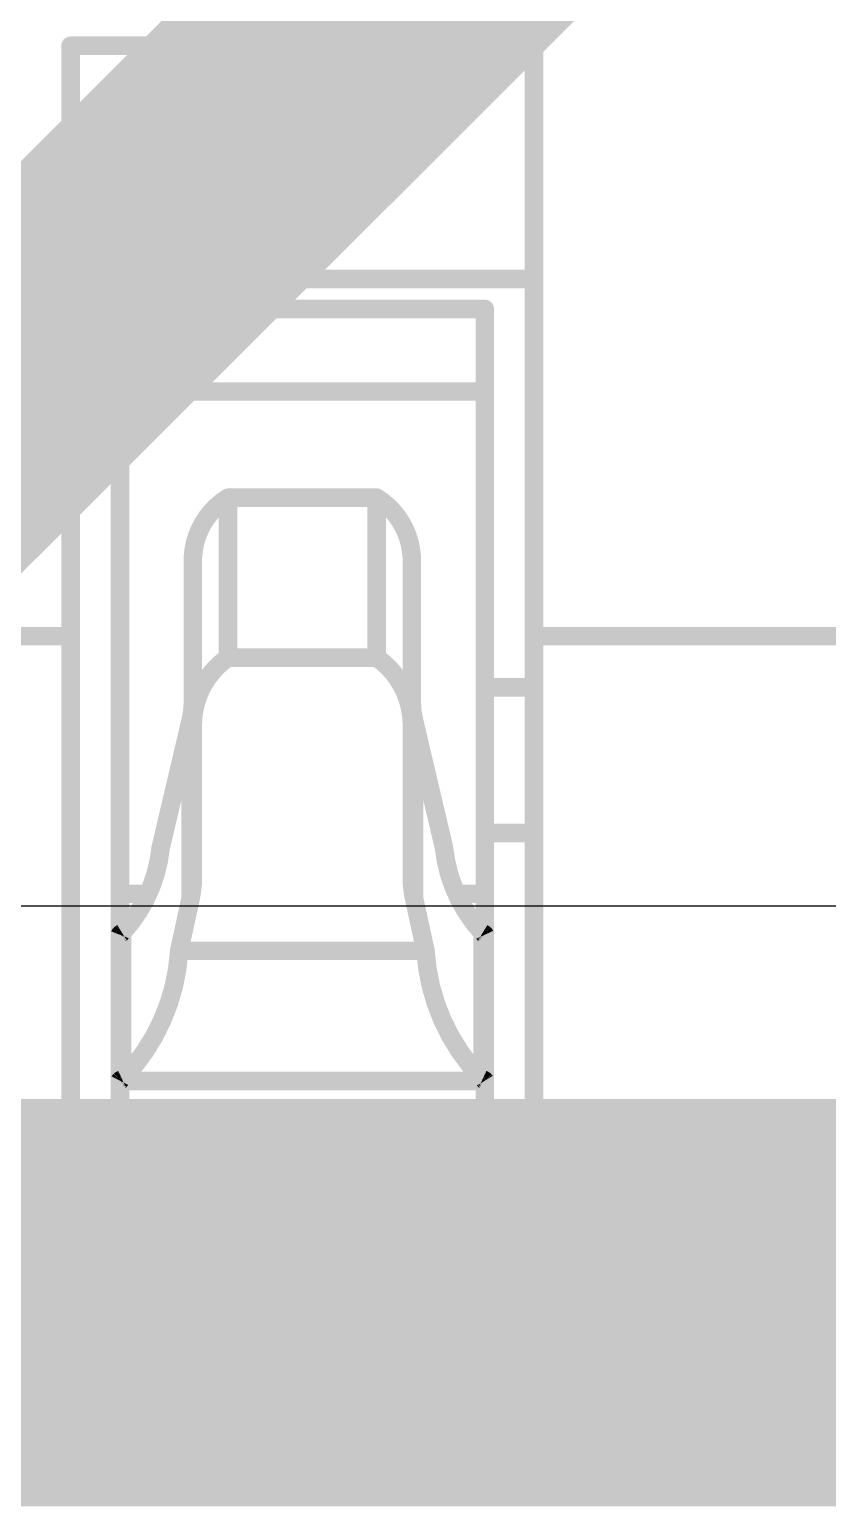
# Model space of a CAD drawing. Header units: inches. Extents: x -11 to 5433, y -4 to 5447.
# Drawn here: x 5.853 to 6.4, y 30.073 to 31.086 of the extents above; entities that cross this region are included whole.
import ezdxf

# ---------------------------------------------------------------- set-up
doc = ezdxf.new("R2010")
doc.units = ezdxf.units.IN
for name, color, linetype in [('Bottom Layer', 5, 'Continuous'), ('Mechanical 4', 56, 'Continuous'), ('Top Layer', 1, 'Continuous'), ('Top Overlay', 2, 'Continuous')]:
    doc.layers.add(name, color=color, linetype=linetype)

# ---------------------------------------------------------------- blocks, each defined once
blk = doc.blocks.new('QTH_030_01_L_D_A_K_TR_157')
at = {"layer": 'Top Overlay'}
blk.add_lwpolyline([(10.00000032, -1.46100038, 0.1999996, 0.1999996, 0), (8.47600032, -2.98500038, 0.1999996, 0.1999996, 0)], format="xyseb", dxfattribs=at)

msp = doc.modelspace()

# ---------------------------------------------------------------- linework, layer by layer
at = {"layer": 'Bottom Layer'}
msp.add_line((9.15180796, 30.48476758), (5.61242464, 30.48476758), dxfattribs=at)
for points in [[(5.34190194, 30.2128428, 0.2794, 0.2794, 0), (6.0607321, 30.2128428, 0.2794, 0.2794, 0)], [(6.0607321, 30.2128428, 0.2794, 0.2794, 0), (7.989765579999999, 30.2128428, 0.2794, 0.2794, 0)]]:
    msp.add_lwpolyline(points, format="xyseb", dxfattribs=at)
msp.add_lwpolyline([(5.990882099999999, 30.2128428, 0.1397, 0.1397, 1), (6.1305821, 30.2128428, 0.1397, 0.1397, 1)], format="xyseb", close=True, dxfattribs=at)
msp.add_lwpolyline([(5.990882099999999, 30.2128428, 0.1397, 0.1397, 1), (6.1305821, 30.2128428, 0.1397, 0.1397, 1)], format="xyseb", close=True, dxfattribs=at)
at = {"layer": 'Mechanical 4'}
for points in [[(5.8811541, 31.07494674, 0.0127, 0.0127, 0), (6.1986541, 31.07494674, 0.0127, 0.0127, 0)], [(5.8811541, 30.28744514, 0.0127, 0.0127, 0), (5.8811541, 31.07494674, 0.0127, 0.0127, 0)], [(6.1986541, 30.66994628, 0.0127, 0.0127, 0), (6.1986541, 31.07494674, 0.0127, 0.0127, 0)], [(5.8811541, 30.91494452, 0.0127, 0.0127, 0), (6.1986541, 30.91494452, 0.0127, 0.0127, 0)], [(5.91490562, 30.89440862, 0.0127, 0.0127, 0), (6.16490512, 30.89440862, 0.0127, 0.0127, 0)], [(5.91490562, 30.28744514, 0.0127, 0.0127, 0), (5.91490562, 30.89440862, 0.0127, 0.0127, 0)], [(6.16490512, 30.28744514, 0.0127, 0.0127, 0), (6.16490512, 30.89440862, 0.0127, 0.0127, 0)], [(5.91490562, 30.83773868, 0.0127, 0.0127, 0), (6.16490512, 30.83773868, 0.0127, 0.0127, 0)], [(5.964905519999999, 30.72369522, 0.0127, 0.0127, -0.2473774344944057), (5.988913599999999, 30.76494482, 0.0127, 0.0127, 0)], [(5.98891614, 30.76494482, 0.0127, 0.0127, 0), (6.0908946, 30.76494482, 0.0127, 0.0127, 0)], [(5.98891614, 30.65528286, 0.0127, 0.0127, 0), (5.98891614, 30.76494482, 0.0127, 0.0127, 0)], [(6.0908946, 30.65528286, 0.0127, 0.0127, 0), (6.0908946, 30.76494482, 0.0127, 0.0127, 0)], [(6.090897139999999, 30.76494482, 0.0127, 0.0127, -0.2473774344944055), (6.11490522, 30.72369522, 0.0127, 0.0127, 0)], [(5.964905519999999, 30.50434844, 0.0127, 0.0127, 0), (5.964905519999999, 30.72369522, 0.0127, 0.0127, 0)], [(6.11490522, 30.50434844, 0.0127, 0.0127, 0), (6.11490522, 30.72369522, 0.0127, 0.0127, 0)], [(4.59990444, 30.66994628, 0.0127, 0.0127, 0), (5.8811541, 30.66994628, 0.0127, 0.0127, 0)], [(6.1986541, 30.66994628, 0.0127, 0.0127, 0), (6.516154099999999, 30.66994628, 0.0127, 0.0127, 0)], [(6.1986541, 30.28744514, 0.0127, 0.0127, 0), (6.1986541, 30.66994628, 0.0127, 0.0127, 0)], [(5.964905519999999, 30.61071348, 0.0127, 0.0127, -0.2374800627721871), (5.988913599999999, 30.6552854, 0.0127, 0.0127, 0)], [(5.98891614, 30.65528286, 0.0127, 0.0127, 0), (6.0908946, 30.65528286, 0.0127, 0.0127, 0)], [(6.090897139999999, 30.6552854, 0.0127, 0.0127, -0.2374800627721868), (6.11490522, 30.61071348, 0.0127, 0.0127, 0)], [(6.16490512, 30.63494508, 0.0127, 0.0127, 0), (6.1986541, 30.63494508, 0.0127, 0.0127, 0)], [(5.964905519999999, 30.62525752, 0.0127, 0.0127, -0.05786385222358645), (5.9633866, 30.61223494, 0.0127, 0.0127, 0)], [(6.116424139999999, 30.61223494, 0.0127, 0.0127, -0.057863852222711), (6.11490522, 30.62525752, 0.0127, 0.0127, 0)], [(5.9428634, 30.5249453, 0.0127, 0.0127, 0), (5.9633866, 30.61223494, 0.0127, 0.0127, 0)], [(5.9633866, 30.49027684, 0.0127, 0.0127, 0), (5.9633866, 30.61223494, 0.0127, 0.0127, 0)], [(6.116424139999999, 30.61223494, 0.0127, 0.0127, 0), (6.136944799999999, 30.5249453, 0.0127, 0.0127, 0)], [(6.116424139999999, 30.49027684, 0.0127, 0.0127, 0), (6.116424139999999, 30.61223494, 0.0127, 0.0127, 0)], [(6.16490512, 30.53494528, 0.0127, 0.0127, 0), (6.1986541, 30.53494528, 0.0127, 0.0127, 0)], [(5.942865939999999, 30.52494784, 0.0127, 0.0127, -0.1625906327552088), (5.91642454, 30.46645418, 0.0127, 0.0127, 0)], [(6.1633862, 30.46645418, 0.0127, 0.0127, -0.1625906327547608), (6.136944799999999, 30.52494784, 0.0127, 0.0127, 0)], [(5.964905519999999, 30.50434844, 0.0127, 0.0127, -0.05365793627908248), (5.9633866, 30.49027684, 0.0127, 0.0127, 0)], [(6.116424139999999, 30.49027684, 0.0127, 0.0127, -0.0536579362795205), (6.11490522, 30.50434844, 0.0127, 0.0127, 0)], [(5.91490562, 30.49328166, 0.0127, 0.0127, 0), (5.933567, 30.49328166, 0.0127, 0.0127, 0)], [(6.14624374, 30.49328166, 0.0127, 0.0127, 0), (6.16490512, 30.49328166, 0.0127, 0.0127, 0)], [(5.95553292, 30.45417836, 0.0127, 0.0127, 0), (5.9633866, 30.49027684, 0.0127, 0.0127, 0)], [(6.116424139999999, 30.49027684, 0.0127, 0.0127, 0), (6.12427782, 30.45417836, 0.0127, 0.0127, 0)], [(5.91490562, 30.46521466, 0.0127, 0.0127, -0.01102176110574936), (5.91494118, 30.46530102, 0.0127, 0.0127, 0)], [(5.91494118, 30.46530102, 0.0127, 0.0127, -0.02840440624719548), (5.9149869, 30.46538992, 0.0127, 0.0127, 0)], [(5.9149869, 30.46538992, 0.0127, 0.0127, -0.03504147024860178), (5.91505294, 30.46548644, 0.0127, 0.0127, 0)], [(5.91505294, 30.46548644, 0.0127, 0.0127, -0.03231858323473549), (5.915152, 30.46559312, 0.0127, 0.0127, 0)], [(5.915152, 30.46559312, 0.0127, 0.0127, -0.02446223681086269), (5.915289159999999, 30.4657125, 0.0127, 0.0127, 0)], [(5.915291699999999, 30.46570996, 0.0127, 0.0127, -0.01372918953940092), (5.915469499999999, 30.46584458, 0.0127, 0.0127, 0)], [(5.915469499999999, 30.46584458, 0.0127, 0.0127, -0.008119992810773656), (5.91568032, 30.46598682, 0.0127, 0.0127, 0)], [(5.915677779999999, 30.46598936, 0.0127, 0.0127, -0.004820635636945482), (5.915914, 30.46613922, 0.0127, 0.0127, 0)], [(5.915914, 30.46613922, 0.0127, 0.0127, 0), (5.91642454, 30.46645418, 0.0127, 0.0127, 0)], [(5.91642454, 30.36607592, 0.0127, 0.0127, 0), (5.91642454, 30.46645418, 0.0127, 0.0127, 0)], [(6.1633862, 30.46645418, 0.0127, 0.0127, 0), (6.1636529, 30.46629416, 0.0127, 0.0127, 0)], [(6.1633862, 30.36607592, 0.0127, 0.0127, 0), (6.1633862, 30.46645418, 0.0127, 0.0127, 0)], [(6.1636529, 30.46629416, 0.0127, 0.0127, 0), (6.163911979999999, 30.46613414, 0.0127, 0.0127, 0)], [(6.163909439999999, 30.4661316, 0.0127, 0.0127, -0.006054857866117516), (6.1641482, 30.46598174, 0.0127, 0.0127, 0)], [(6.16415074, 30.46598428, 0.0127, 0.0127, -0.01073696920960273), (6.164356479999999, 30.46584204, 0.0127, 0.0127, 0)], [(6.164356479999999, 30.4658395, 0.0127, 0.0127, -0.01856237104159315), (6.16452158, 30.4657125, 0.0127, 0.0127, 0)], [(6.16452158, 30.46571504, 0.0127, 0.0127, -0.02338621057397652), (6.164646039999999, 30.4655982, 0.0127, 0.0127, 0)], [(6.164646039999999, 30.46559565999999, 0.0127, 0.0127, -0.05432145120485603), (6.16480606, 30.465395, 0.0127, 0.0127, 0)], [(6.1648086, 30.46539754, 0.0127, 0.0127, -0.02859688063810306), (6.16490766, 30.46521466, 0.0127, 0.0127, 0)], [(5.95553292, 30.4541809, 0.0127, 0.0127, -0.1798939642534223), (5.91642454, 30.36607592, 0.0127, 0.0127, 0)], [(5.95553292, 30.45417836, 0.0127, 0.0127, 0), (6.12427782, 30.45417836, 0.0127, 0.0127, 0)], [(6.1633862, 30.36607592, 0.0127, 0.0127, -0.1798939642534224), (6.12427782, 30.4541809, 0.0127, 0.0127, 0)], [(5.91490562, 30.36514628, 0.0127, 0.0127, -0.01323430967771632), (5.91494118, 30.36521231999999, 0.0127, 0.0127, 0)], [(5.91490562, 30.36494562, 0.0127, 0.0127, 0), (6.16490512, 30.36494562, 0.0127, 0.0127, 0)], [(5.91494118, 30.36521231999999, 0.0127, 0.0127, -0.03268862845275793), (5.9149869, 30.36528089999999, 0.0127, 0.0127, 0)], [(5.9149869, 30.36527582, 0.0127, 0.0127, -0.03744583017871192), (5.91505294, 30.36534948, 0.0127, 0.0127, 0)], [(5.91505294, 30.36534948, 0.0127, 0.0127, -0.03188120464956539), (5.915152, 30.36542822, 0.0127, 0.0127, 0)], [(5.915149459999999, 30.36543076, 0.0127, 0.0127, -0.02261994758819893), (5.915289159999999, 30.3655222, 0.0127, 0.0127, 0)], [(5.915289159999999, 30.36551966, 0.0127, 0.0127, -0.01220889248767771), (5.91546696, 30.36561872, 0.0127, 0.0127, 0)], [(5.91546696, 30.36561872, 0.0127, 0.0127, -0.007070305437117183), (5.915677779999999, 30.3657254, 0.0127, 0.0127, 0)], [(5.915677779999999, 30.3657254, 0.0127, 0.0127, 0), (5.915914, 30.3658397, 0.0127, 0.0127, 0)], [(5.915914, 30.3658397, 0.0127, 0.0127, 0), (5.91642454, 30.36607592, 0.0127, 0.0127, 0)], [(6.1633862, 30.36607592, 0.0127, 0.0127, 0), (6.1636529, 30.365954, 0.0127, 0.0127, 0)], [(6.1636529, 30.365954, 0.0127, 0.0127, 0), (6.163911979999999, 30.36583716, 0.0127, 0.0127, 0)], [(6.163911979999999, 30.36583716, 0.0127, 0.0127, -0.005205334056023679), (6.16415074, 30.3657254, 0.0127, 0.0127, 0)], [(6.1641482, 30.36572286, 0.0127, 0.0127, -0.009375622332498054), (6.16435394, 30.36561618, 0.0127, 0.0127, 0)], [(6.16435394, 30.36561618, 0.0127, 0.0127, -0.0166870249319406), (6.16452158, 30.36551966, 0.0127, 0.0127, 0)], [(6.16452158, 30.36551966, 0.0127, 0.0127, -0.02199391695335159), (6.164646039999999, 30.3654333, 0.0127, 0.0127, 0)], [(6.164643499999999, 30.3654333, 0.0127, 0.0127, -0.02675089190078609), (6.16473748, 30.36535456, 0.0127, 0.0127, 0)], [(6.16474002, 30.36535456, 0.0127, 0.0127, -0.02828763819032155), (6.1648086, 30.36528344, 0.0127, 0.0127, 0)], [(6.1648086, 30.36528344, 0.0127, 0.0127, -0.03260546152287354), (6.16490512, 30.36514628, 0.0127, 0.0127, 0)], [(5.8811541, 30.28744514, 0.0127, 0.0127, 0), (6.1986541, 30.28744514, 0.0127, 0.0127, 0)]]:
    msp.add_lwpolyline(points, format="xyseb", dxfattribs=at)
for points in [[(5.877979099999999, 31.07494674, 0.00635, 0.00635, 1), (5.8843291, 31.07494674, 0.00635, 0.00635, 1)], [(5.877979099999999, 31.07494674, 0.00635, 0.00635, 1), (5.8843291, 31.07494674, 0.00635, 0.00635, 1)], [(6.1954791, 31.07494674, 0.00635, 0.00635, 1), (6.201829099999999, 31.07494674, 0.00635, 0.00635, 1)], [(6.1954791, 31.07494674, 0.00635, 0.00635, 1), (6.201829099999999, 31.07494674, 0.00635, 0.00635, 1)], [(5.877979099999999, 30.91494452, 0.00635, 0.00635, 1), (5.8843291, 30.91494452, 0.00635, 0.00635, 1)], [(6.1954791, 30.91494452, 0.00635, 0.00635, 1), (6.201829099999999, 30.91494452, 0.00635, 0.00635, 1)], [(5.911730619999999, 30.89440862, 0.00635, 0.00635, 1), (5.91808062, 30.89440862, 0.00635, 0.00635, 1)], [(5.911730619999999, 30.89440862, 0.00635, 0.00635, 1), (5.91808062, 30.89440862, 0.00635, 0.00635, 1)], [(6.16173012, 30.89440862, 0.00635, 0.00635, 1), (6.168080119999999, 30.89440862, 0.00635, 0.00635, 1)], [(6.16173012, 30.89440862, 0.00635, 0.00635, 1), (6.168080119999999, 30.89440862, 0.00635, 0.00635, 1)], [(5.911730619999999, 30.83773868, 0.00635, 0.00635, 1), (5.91808062, 30.83773868, 0.00635, 0.00635, 1)], [(6.16173012, 30.83773868, 0.00635, 0.00635, 1), (6.168080119999999, 30.83773868, 0.00635, 0.00635, 1)], [(5.985738599999999, 30.76494482, 0.00635, 0.00635, 1), (5.9920886, 30.76494482, 0.00635, 0.00635, 1)], [(5.98574114, 30.76494482, 0.00635, 0.00635, 1), (5.99209114, 30.76494482, 0.00635, 0.00635, 1)], [(5.98574114, 30.76494482, 0.00635, 0.00635, 1), (5.99209114, 30.76494482, 0.00635, 0.00635, 1)], [(6.0877196, 30.76494482, 0.00635, 0.00635, 1), (6.094069599999999, 30.76494482, 0.00635, 0.00635, 1)], [(6.0877196, 30.76494482, 0.00635, 0.00635, 1), (6.094069599999999, 30.76494482, 0.00635, 0.00635, 1)], [(6.087722139999999, 30.76494482, 0.00635, 0.00635, 1), (6.09407214, 30.76494482, 0.00635, 0.00635, 1)], [(5.96173052, 30.72369522, 0.00635, 0.00635, 1), (5.96808052, 30.72369522, 0.00635, 0.00635, 1)], [(5.96173052, 30.72369522, 0.00635, 0.00635, 1), (5.96808052, 30.72369522, 0.00635, 0.00635, 1)], [(6.11173022, 30.72369522, 0.00635, 0.00635, 1), (6.11808022, 30.72369522, 0.00635, 0.00635, 1)], [(6.11173022, 30.72369522, 0.00635, 0.00635, 1), (6.11808022, 30.72369522, 0.00635, 0.00635, 1)], [(5.877979099999999, 30.66994628, 0.00635, 0.00635, 1), (5.8843291, 30.66994628, 0.00635, 0.00635, 1)], [(6.1954791, 30.66994628, 0.00635, 0.00635, 1), (6.201829099999999, 30.66994628, 0.00635, 0.00635, 1)], [(6.1954791, 30.66994628, 0.00635, 0.00635, 1), (6.201829099999999, 30.66994628, 0.00635, 0.00635, 1)], [(6.1954791, 30.66994628, 0.00635, 0.00635, 1), (6.201829099999999, 30.66994628, 0.00635, 0.00635, 1)], [(5.985738599999999, 30.6552854, 0.00635, 0.00635, 1), (5.9920886, 30.6552854, 0.00635, 0.00635, 1)], [(5.98574114, 30.65528286, 0.00635, 0.00635, 1), (5.99209114, 30.65528286, 0.00635, 0.00635, 1)], [(5.98574114, 30.65528286, 0.00635, 0.00635, 1), (5.99209114, 30.65528286, 0.00635, 0.00635, 1)], [(6.0877196, 30.65528286, 0.00635, 0.00635, 1), (6.094069599999999, 30.65528286, 0.00635, 0.00635, 1)], [(6.0877196, 30.65528286, 0.00635, 0.00635, 1), (6.094069599999999, 30.65528286, 0.00635, 0.00635, 1)], [(6.087722139999999, 30.6552854, 0.00635, 0.00635, 1), (6.09407214, 30.6552854, 0.00635, 0.00635, 1)], [(6.16173012, 30.63494508, 0.00635, 0.00635, 1), (6.168080119999999, 30.63494508, 0.00635, 0.00635, 1)], [(6.1954791, 30.63494508, 0.00635, 0.00635, 1), (6.201829099999999, 30.63494508, 0.00635, 0.00635, 1)], [(5.96173052, 30.62525752, 0.00635, 0.00635, 1), (5.96808052, 30.62525752, 0.00635, 0.00635, 1)], [(6.11173022, 30.62525752, 0.00635, 0.00635, 1), (6.11808022, 30.62525752, 0.00635, 0.00635, 1)], [(5.9602116, 30.61223494, 0.00635, 0.00635, 1), (5.966561599999999, 30.61223494, 0.00635, 0.00635, 1)], [(5.9602116, 30.61223494, 0.00635, 0.00635, 1), (5.966561599999999, 30.61223494, 0.00635, 0.00635, 1)], [(5.9602116, 30.61223494, 0.00635, 0.00635, 1), (5.966561599999999, 30.61223494, 0.00635, 0.00635, 1)], [(5.96173052, 30.61071348, 0.00635, 0.00635, 1), (5.96808052, 30.61071348, 0.00635, 0.00635, 1)], [(6.11173022, 30.61071348, 0.00635, 0.00635, 1), (6.11808022, 30.61071348, 0.00635, 0.00635, 1)], [(6.11324914, 30.61223494, 0.00635, 0.00635, 1), (6.11959914, 30.61223494, 0.00635, 0.00635, 1)], [(6.11324914, 30.61223494, 0.00635, 0.00635, 1), (6.11959914, 30.61223494, 0.00635, 0.00635, 1)], [(6.11324914, 30.61223494, 0.00635, 0.00635, 1), (6.11959914, 30.61223494, 0.00635, 0.00635, 1)], [(6.16173012, 30.53494528, 0.00635, 0.00635, 1), (6.168080119999999, 30.53494528, 0.00635, 0.00635, 1)], [(6.1954791, 30.53494528, 0.00635, 0.00635, 1), (6.201829099999999, 30.53494528, 0.00635, 0.00635, 1)], [(5.9396884, 30.5249453, 0.00635, 0.00635, 1), (5.9460384, 30.5249453, 0.00635, 0.00635, 1)], [(5.939690939999999, 30.52494784, 0.00635, 0.00635, 1), (5.94604094, 30.52494784, 0.00635, 0.00635, 1)], [(6.1337698, 30.52494784, 0.00635, 0.00635, 1), (6.1401198, 30.52494784, 0.00635, 0.00635, 1)], [(6.1337698, 30.5249453, 0.00635, 0.00635, 1), (6.1401198, 30.5249453, 0.00635, 0.00635, 1)], [(5.96173052, 30.50434844, 0.00635, 0.00635, 1), (5.96808052, 30.50434844, 0.00635, 0.00635, 1)], [(5.96173052, 30.50434844, 0.00635, 0.00635, 1), (5.96808052, 30.50434844, 0.00635, 0.00635, 1)], [(6.11173022, 30.50434844, 0.00635, 0.00635, 1), (6.11808022, 30.50434844, 0.00635, 0.00635, 1)], [(6.11173022, 30.50434844, 0.00635, 0.00635, 1), (6.11808022, 30.50434844, 0.00635, 0.00635, 1)], [(5.911730619999999, 30.49328166, 0.00635, 0.00635, 1), (5.91808062, 30.49328166, 0.00635, 0.00635, 1)], [(5.930391999999999, 30.49328166, 0.00635, 0.00635, 1), (5.936742, 30.49328166, 0.00635, 0.00635, 1)], [(6.143068739999999, 30.49328166, 0.00635, 0.00635, 1), (6.14941874, 30.49328166, 0.00635, 0.00635, 1)], [(6.16173012, 30.49328166, 0.00635, 0.00635, 1), (6.168080119999999, 30.49328166, 0.00635, 0.00635, 1)], [(5.9602116, 30.49027684, 0.00635, 0.00635, 1), (5.966561599999999, 30.49027684, 0.00635, 0.00635, 1)], [(5.9602116, 30.49027684, 0.00635, 0.00635, 1), (5.966561599999999, 30.49027684, 0.00635, 0.00635, 1)], [(5.9602116, 30.49027684, 0.00635, 0.00635, 1), (5.966561599999999, 30.49027684, 0.00635, 0.00635, 1)], [(6.11324914, 30.49027684, 0.00635, 0.00635, 1), (6.11959914, 30.49027684, 0.00635, 0.00635, 1)], [(6.11324914, 30.49027684, 0.00635, 0.00635, 1), (6.11959914, 30.49027684, 0.00635, 0.00635, 1)], [(6.11324914, 30.49027684, 0.00635, 0.00635, 1), (6.11959914, 30.49027684, 0.00635, 0.00635, 1)], [(5.911730619999999, 30.46521466, 0.00635, 0.00635, 1), (5.91808062, 30.46521466, 0.00635, 0.00635, 1)], [(5.91176618, 30.46530102, 0.00635, 0.00635, 1), (5.918116179999999, 30.46530102, 0.00635, 0.00635, 1)], [(5.91176618, 30.46530102, 0.00635, 0.00635, 1), (5.918116179999999, 30.46530102, 0.00635, 0.00635, 1)], [(5.9118119, 30.46538992, 0.00635, 0.00635, 1), (5.918161899999999, 30.46538992, 0.00635, 0.00635, 1)], [(5.9118119, 30.46538992, 0.00635, 0.00635, 1), (5.918161899999999, 30.46538992, 0.00635, 0.00635, 1)], [(5.911877939999999, 30.46548644, 0.00635, 0.00635, 1), (5.91822794, 30.46548644, 0.00635, 0.00635, 1)], [(5.911877939999999, 30.46548644, 0.00635, 0.00635, 1), (5.91822794, 30.46548644, 0.00635, 0.00635, 1)], [(5.911976999999999, 30.46559312, 0.00635, 0.00635, 1), (5.918327, 30.46559312, 0.00635, 0.00635, 1)], [(5.911976999999999, 30.46559312, 0.00635, 0.00635, 1), (5.918327, 30.46559312, 0.00635, 0.00635, 1)], [(5.91211416, 30.4657125, 0.00635, 0.00635, 1), (5.91846416, 30.4657125, 0.00635, 0.00635, 1)], [(5.9121167, 30.46570996, 0.00635, 0.00635, 1), (5.9184667, 30.46570996, 0.00635, 0.00635, 1)], [(5.9122945, 30.46584458, 0.00635, 0.00635, 1), (5.918644499999999, 30.46584458, 0.00635, 0.00635, 1)], [(5.9122945, 30.46584458, 0.00635, 0.00635, 1), (5.918644499999999, 30.46584458, 0.00635, 0.00635, 1)], [(5.91250278, 30.46598936, 0.00635, 0.00635, 1), (5.91885278, 30.46598936, 0.00635, 0.00635, 1)], [(5.91250532, 30.46598682, 0.00635, 0.00635, 1), (5.91885532, 30.46598682, 0.00635, 0.00635, 1)], [(5.912738999999999, 30.46613922, 0.00635, 0.00635, 1), (5.919089, 30.46613922, 0.00635, 0.00635, 1)], [(5.912738999999999, 30.46613922, 0.00635, 0.00635, 1), (5.919089, 30.46613922, 0.00635, 0.00635, 1)], [(5.913249539999999, 30.46645418, 0.00635, 0.00635, 1), (5.919599539999999, 30.46645418, 0.00635, 0.00635, 1)], [(5.913249539999999, 30.46645418, 0.00635, 0.00635, 1), (5.919599539999999, 30.46645418, 0.00635, 0.00635, 1)], [(5.913249539999999, 30.46645418, 0.00635, 0.00635, 1), (5.919599539999999, 30.46645418, 0.00635, 0.00635, 1)], [(6.160211199999999, 30.46645418, 0.00635, 0.00635, 1), (6.166561199999999, 30.46645418, 0.00635, 0.00635, 1)], [(6.160211199999999, 30.46645418, 0.00635, 0.00635, 1), (6.166561199999999, 30.46645418, 0.00635, 0.00635, 1)], [(6.160211199999999, 30.46645418, 0.00635, 0.00635, 1), (6.166561199999999, 30.46645418, 0.00635, 0.00635, 1)], [(6.160477899999999, 30.46629416, 0.00635, 0.00635, 1), (6.166827899999999, 30.46629416, 0.00635, 0.00635, 1)], [(6.160477899999999, 30.46629416, 0.00635, 0.00635, 1), (6.166827899999999, 30.46629416, 0.00635, 0.00635, 1)], [(6.16073444, 30.4661316, 0.00635, 0.00635, 1), (6.16708444, 30.4661316, 0.00635, 0.00635, 1)], [(6.160736979999999, 30.46613414, 0.00635, 0.00635, 1), (6.16708698, 30.46613414, 0.00635, 0.00635, 1)], [(6.1609732, 30.46598174, 0.00635, 0.00635, 1), (6.167323199999999, 30.46598174, 0.00635, 0.00635, 1)], [(6.16097574, 30.46598428, 0.00635, 0.00635, 1), (6.16732574, 30.46598428, 0.00635, 0.00635, 1)], [(6.16118148, 30.46584204, 0.00635, 0.00635, 1), (6.16753148, 30.46584204, 0.00635, 0.00635, 1)], [(6.16118148, 30.4658395, 0.00635, 0.00635, 1), (6.16753148, 30.4658395, 0.00635, 0.00635, 1)], [(6.16134658, 30.46571504, 0.00635, 0.00635, 1), (6.167696579999999, 30.46571504, 0.00635, 0.00635, 1)], [(6.16134658, 30.4657125, 0.00635, 0.00635, 1), (6.167696579999999, 30.4657125, 0.00635, 0.00635, 1)], [(6.161471039999999, 30.4655982, 0.00635, 0.00635, 1), (6.16782104, 30.4655982, 0.00635, 0.00635, 1)], [(6.161471039999999, 30.46559565999999, 0.00635, 0.00635, 1), (6.16782104, 30.46559565999999, 0.00635, 0.00635, 1)], [(6.161631059999999, 30.465395, 0.00635, 0.00635, 1), (6.16798106, 30.465395, 0.00635, 0.00635, 1)], [(6.161633599999999, 30.46539754, 0.00635, 0.00635, 1), (6.167983599999999, 30.46539754, 0.00635, 0.00635, 1)], [(6.161732659999999, 30.46521466, 0.00635, 0.00635, 1), (6.16808266, 30.46521466, 0.00635, 0.00635, 1)], [(5.95235792, 30.4541809, 0.00635, 0.00635, 1), (5.958707919999999, 30.4541809, 0.00635, 0.00635, 1)], [(5.95235792, 30.45417836, 0.00635, 0.00635, 1), (5.958707919999999, 30.45417836, 0.00635, 0.00635, 1)], [(5.95235792, 30.45417836, 0.00635, 0.00635, 1), (5.958707919999999, 30.45417836, 0.00635, 0.00635, 1)], [(6.121102819999999, 30.4541809, 0.00635, 0.00635, 1), (6.127452819999999, 30.4541809, 0.00635, 0.00635, 1)], [(6.121102819999999, 30.45417836, 0.00635, 0.00635, 1), (6.127452819999999, 30.45417836, 0.00635, 0.00635, 1)], [(6.121102819999999, 30.45417836, 0.00635, 0.00635, 1), (6.127452819999999, 30.45417836, 0.00635, 0.00635, 1)], [(5.911730619999999, 30.36514628, 0.00635, 0.00635, 1), (5.91808062, 30.36514628, 0.00635, 0.00635, 1)], [(5.911730619999999, 30.36494562, 0.00635, 0.00635, 1), (5.91808062, 30.36494562, 0.00635, 0.00635, 1)], [(5.91176618, 30.36521231999999, 0.00635, 0.00635, 1), (5.918116179999999, 30.36521231999999, 0.00635, 0.00635, 1)], [(5.91176618, 30.36521231999999, 0.00635, 0.00635, 1), (5.918116179999999, 30.36521231999999, 0.00635, 0.00635, 1)], [(5.9118119, 30.36528089999999, 0.00635, 0.00635, 1), (5.918161899999999, 30.36528089999999, 0.00635, 0.00635, 1)], [(5.9118119, 30.36527582, 0.00635, 0.00635, 1), (5.918161899999999, 30.36527582, 0.00635, 0.00635, 1)], [(5.911877939999999, 30.36534948, 0.00635, 0.00635, 1), (5.91822794, 30.36534948, 0.00635, 0.00635, 1)], [(5.911877939999999, 30.36534948, 0.00635, 0.00635, 1), (5.91822794, 30.36534948, 0.00635, 0.00635, 1)], [(5.91197446, 30.36543076, 0.00635, 0.00635, 1), (5.918324459999999, 30.36543076, 0.00635, 0.00635, 1)], [(5.911976999999999, 30.36542822, 0.00635, 0.00635, 1), (5.918327, 30.36542822, 0.00635, 0.00635, 1)], [(5.91211416, 30.3655222, 0.00635, 0.00635, 1), (5.91846416, 30.3655222, 0.00635, 0.00635, 1)], [(5.91211416, 30.36551966, 0.00635, 0.00635, 1), (5.91846416, 30.36551966, 0.00635, 0.00635, 1)], [(5.91229196, 30.36561872, 0.00635, 0.00635, 1), (5.91864196, 30.36561872, 0.00635, 0.00635, 1)], [(5.91229196, 30.36561872, 0.00635, 0.00635, 1), (5.91864196, 30.36561872, 0.00635, 0.00635, 1)], [(5.91250278, 30.3657254, 0.00635, 0.00635, 1), (5.91885278, 30.3657254, 0.00635, 0.00635, 1)], [(5.91250278, 30.3657254, 0.00635, 0.00635, 1), (5.91885278, 30.3657254, 0.00635, 0.00635, 1)], [(5.912738999999999, 30.3658397, 0.00635, 0.00635, 1), (5.919089, 30.3658397, 0.00635, 0.00635, 1)], [(5.912738999999999, 30.3658397, 0.00635, 0.00635, 1), (5.919089, 30.3658397, 0.00635, 0.00635, 1)], [(5.913249539999999, 30.36607592, 0.00635, 0.00635, 1), (5.919599539999999, 30.36607592, 0.00635, 0.00635, 1)], [(5.913249539999999, 30.36607592, 0.00635, 0.00635, 1), (5.919599539999999, 30.36607592, 0.00635, 0.00635, 1)], [(5.913249539999999, 30.36607592, 0.00635, 0.00635, 1), (5.919599539999999, 30.36607592, 0.00635, 0.00635, 1)], [(6.160211199999999, 30.36607592, 0.00635, 0.00635, 1), (6.166561199999999, 30.36607592, 0.00635, 0.00635, 1)], [(6.160211199999999, 30.36607592, 0.00635, 0.00635, 1), (6.166561199999999, 30.36607592, 0.00635, 0.00635, 1)], [(6.160211199999999, 30.36607592, 0.00635, 0.00635, 1), (6.166561199999999, 30.36607592, 0.00635, 0.00635, 1)], [(6.160477899999999, 30.365954, 0.00635, 0.00635, 1), (6.166827899999999, 30.365954, 0.00635, 0.00635, 1)], [(6.160477899999999, 30.365954, 0.00635, 0.00635, 1), (6.166827899999999, 30.365954, 0.00635, 0.00635, 1)], [(6.160736979999999, 30.36583716, 0.00635, 0.00635, 1), (6.16708698, 30.36583716, 0.00635, 0.00635, 1)], [(6.160736979999999, 30.36583716, 0.00635, 0.00635, 1), (6.16708698, 30.36583716, 0.00635, 0.00635, 1)], [(6.1609732, 30.36572286, 0.00635, 0.00635, 1), (6.167323199999999, 30.36572286, 0.00635, 0.00635, 1)], [(6.16097574, 30.3657254, 0.00635, 0.00635, 1), (6.16732574, 30.3657254, 0.00635, 0.00635, 1)], [(6.16117894, 30.36561618, 0.00635, 0.00635, 1), (6.16752894, 30.36561618, 0.00635, 0.00635, 1)], [(6.16117894, 30.36561618, 0.00635, 0.00635, 1), (6.16752894, 30.36561618, 0.00635, 0.00635, 1)], [(6.16134658, 30.36551966, 0.00635, 0.00635, 1), (6.167696579999999, 30.36551966, 0.00635, 0.00635, 1)], [(6.16134658, 30.36551966, 0.00635, 0.00635, 1), (6.167696579999999, 30.36551966, 0.00635, 0.00635, 1)], [(6.1614685, 30.3654333, 0.00635, 0.00635, 1), (6.1678185, 30.3654333, 0.00635, 0.00635, 1)], [(6.161471039999999, 30.3654333, 0.00635, 0.00635, 1), (6.16782104, 30.3654333, 0.00635, 0.00635, 1)], [(6.16156248, 30.36535456, 0.00635, 0.00635, 1), (6.167912479999999, 30.36535456, 0.00635, 0.00635, 1)], [(6.161565019999999, 30.36535456, 0.00635, 0.00635, 1), (6.16791502, 30.36535456, 0.00635, 0.00635, 1)], [(6.161633599999999, 30.36528344, 0.00635, 0.00635, 1), (6.167983599999999, 30.36528344, 0.00635, 0.00635, 1)], [(6.161633599999999, 30.36528344, 0.00635, 0.00635, 1), (6.167983599999999, 30.36528344, 0.00635, 0.00635, 1)], [(6.16173012, 30.36514628, 0.00635, 0.00635, 1), (6.168080119999999, 30.36514628, 0.00635, 0.00635, 1)], [(6.16173012, 30.36494562, 0.00635, 0.00635, 1), (6.168080119999999, 30.36494562, 0.00635, 0.00635, 1)], [(5.877979099999999, 30.28744514, 0.00635, 0.00635, 1), (5.8843291, 30.28744514, 0.00635, 0.00635, 1)], [(5.877979099999999, 30.28744514, 0.00635, 0.00635, 1), (5.8843291, 30.28744514, 0.00635, 0.00635, 1)], [(5.911730619999999, 30.28744514, 0.00635, 0.00635, 1), (5.91808062, 30.28744514, 0.00635, 0.00635, 1)], [(6.16173012, 30.28744514, 0.00635, 0.00635, 1), (6.168080119999999, 30.28744514, 0.00635, 0.00635, 1)], [(6.1954791, 30.28744514, 0.00635, 0.00635, 1), (6.201829099999999, 30.28744514, 0.00635, 0.00635, 1)], [(6.1954791, 30.28744514, 0.00635, 0.00635, 1), (6.201829099999999, 30.28744514, 0.00635, 0.00635, 1)]]:
    msp.add_lwpolyline(points, format="xyseb", close=True, dxfattribs=at)
at = {"layer": 'Top Layer'}
msp.add_line((9.15180796, 30.48476758), (5.61242464, 30.48476758), dxfattribs=at)
msp.add_lwpolyline([(5.34190194, 30.2128428, 0.2794, 0.2794, 0), (13.88064534, 30.2128428, 0.2794, 0.2794, 0)], format="xyseb", dxfattribs=at)

# ---------------------------------------------------------------- block references
at = {"rotation": 180}
msp.add_blockref('QTH_030_01_L_D_A_K_TR_157', (15.3105993, 28.85674696), dxfattribs=at)

doc.saveas('drawing.dxf')
